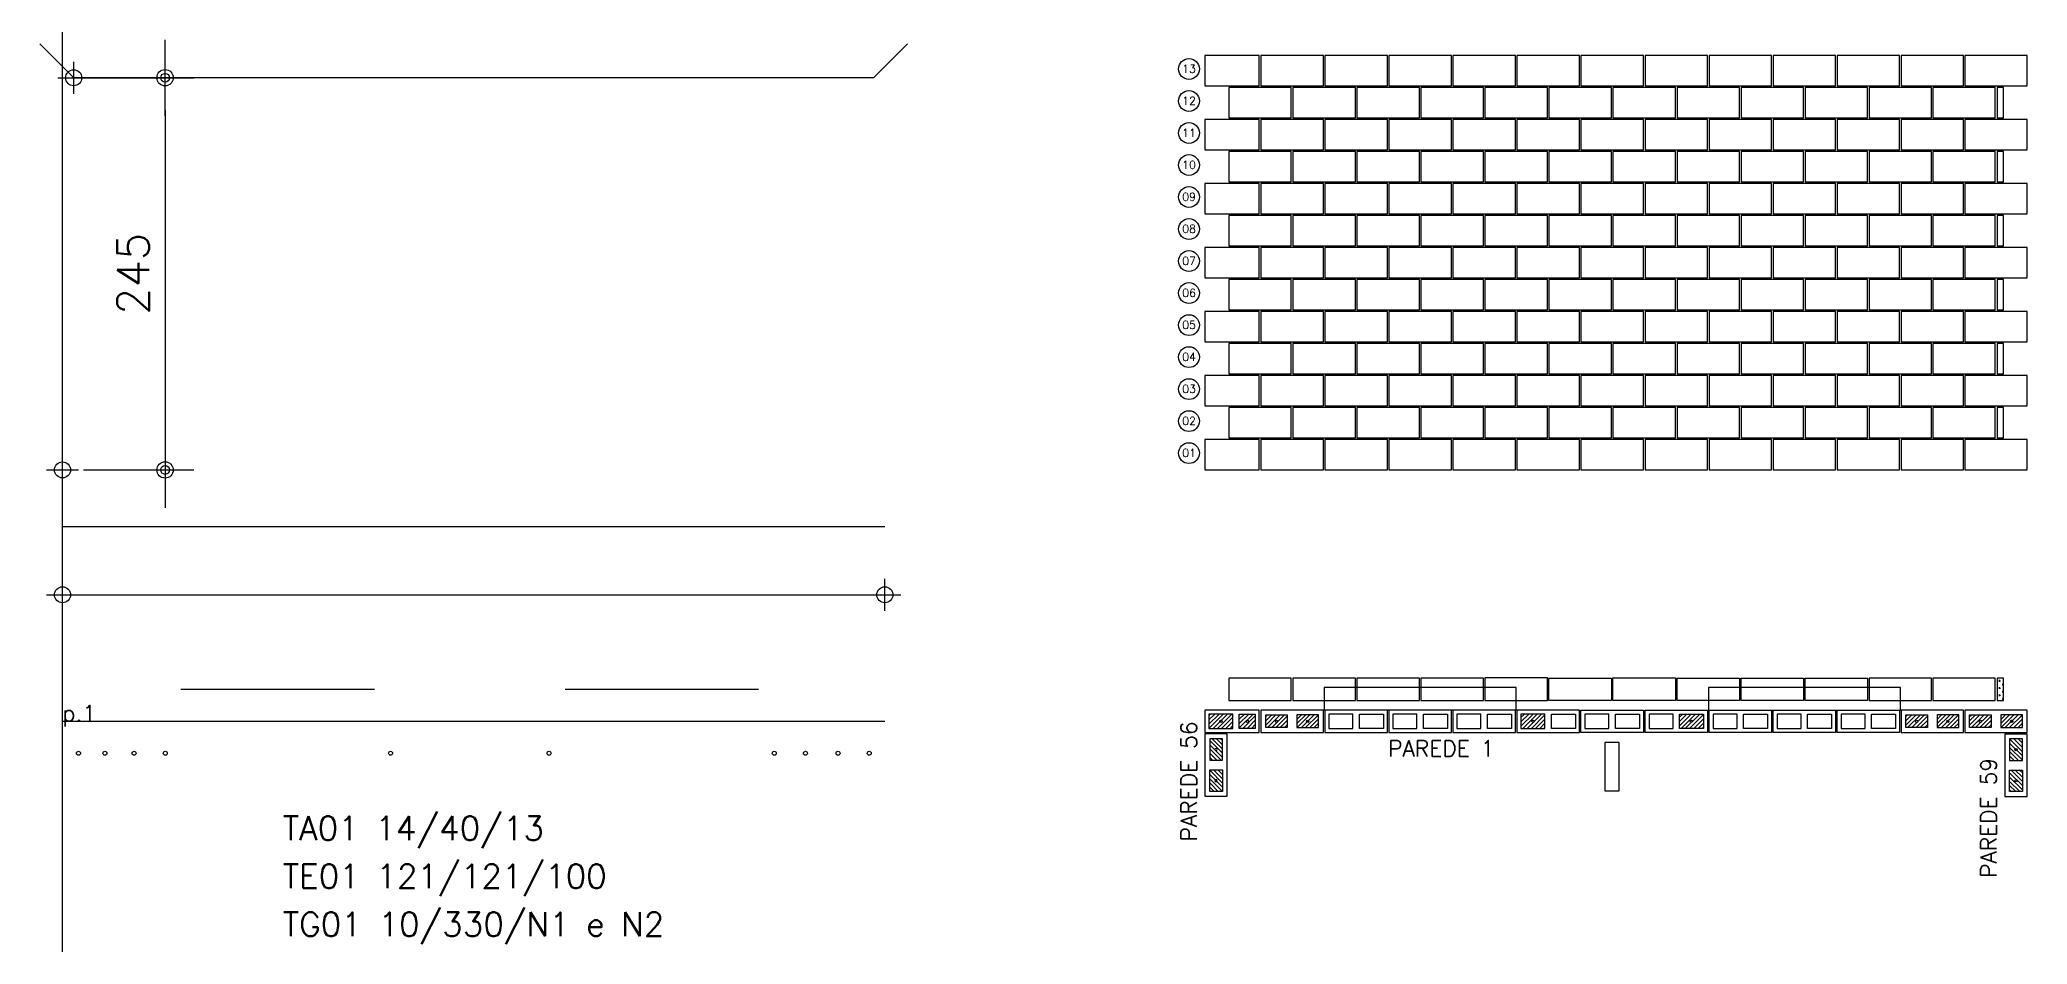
# Model space of a CAD drawing. Header units: metres. Extents: x -96 to 15, y -5 to 9.
# Drawn here: x -26.84 to -14.42, y -0.92 to 4.73 of the extents above; entities that cross this region are included whole.
import ezdxf

# ---------------------------------------------------------------- set-up
doc = ezdxf.new("R2010")
doc.units = ezdxf.units.M
doc.header["$LTSCALE"] = 0.5
doc.header["$MEASUREMENT"] = 0
doc.header["$PDMODE"] = 34
doc.header["$PDSIZE"] = 0.1
doc.layers.get('0').update_dxf_attribs({"linetype": 'CONTINUOUS'})
doc.layers.get('DEFPOINTS').update_dxf_attribs({"linetype": 'CONTINUOUS'})
for name, color, linetype in [('ALV01', 2, 'CONTINUOUS'), ('AUX00', 7, 'CONTINUOUS'), ('AUX01', 1, 'CONTINUOUS'), ('B04', 6, 'CONTINUOUS'), ('B34', 150, 'CONTINUOUS'), ('B34C', 160, 'CONTINUOUS'), ('B39', 2, 'CONTINUOUS'), ('B39C', 5, 'CONTINUOUS'), ('BLOCOS-E', 2, 'CONTINUOUS'), ('ESQ01', 5, 'CONTINUOUS'), ('FERRO', 4, 'CONTINUOUS'), ('FERRO_CANALETA', 4, 'CONTINUOUS'), ('GROUTE01', 6, 'CONTINUOUS'), ('H04', 9, 'CONTINUOUS'), ('HATCHBLOCO', 7, 'CONTINUOUS'), ('Janela', 23, 'CONTINUOUS'), ('PAR01', 3, 'CONTINUOUS'), ('TXPR02', 3, 'CONTINUOUS'), ('TXT02', 2, 'CONTINUOUS')]:
    doc.layers.add(name, color=color, linetype=linetype)
doc.styles.add('ROMANS', font='romans.shx')
doc.styles.add('SIMPLEX', font='SIMPLEX')
doc.dimstyles.get("Standard").update_dxf_attribs({"dimscale": 0, "dimtxt": 0.2, "dimasz": 0.2, "dimexe": 0.18, "dimexo": 0.0625, "dimgap": 0.1, "dimtad": 1, "dimdec": 1, "dimlfac": 100, "dimrnd": 0.5, "dimzin": 13, "dimdsep": 46, "dimtxsty": 'ROMANS', "dimblk1": 'DE2', "dimblk2": 'DE2', "dimsah": 1, "dimcen": 0.1, "dimclrt": 3, "dimadec": 0, "dimazin": 0, "dimtfac": 1, "dimtix": 1, "dimtofl": 0, "dimtmove": 0, "dimatfit": 3, "dimldrblk": 'DE2', "dimfxl": 0, "dimtolj": 1, "dimtzin": 13, "dimarcsym": 0})
pattern_1 = [(45, (-8.032343, -23.31658), (-0.013258252, 0.013258252), [])]
pattern_2 = [(45, (-27.244046, -22.91663), (-0.013258252, 0.013258252), [])]
pattern_3 = [(45, (-23.244024, -22.91663), (-0.013258252, 0.013258252), [])]
pattern_4 = [(45, (-22.845518, -22.91663), (-0.013258252, 0.013258252), [])]
pattern_5 = [(135, (8.893408, -8.032343), (-0.013258252, -0.013258252), [])]

# ---------------------------------------------------------------- blocks, each defined once
blk = doc.blocks.new('DE2')
blk.add_line((-1.188, 0), (1.188, 0))
at = {"color": 2}
for radius in [0.256, 0.138]:
    blk.add_circle((0, 0), radius, dxfattribs=at)
blk = doc.blocks.new('*D39')
at = {"layer": 'DEFPOINTS', "color": 0}
for p in [(-26.63, 4.49), (-26.63, 2.04), (-26.059, 2.04)]:
    blk.add_point(p, dxfattribs=at)
at = {"layer": 'ESQ01', "color": 0, "lineweight": -2}
for p, q in [((-26.568, 4.49), (-25.879, 4.49)), ((-26.059, 4.29), (-26.059, 2.24)), ((-26.568, 2.04), (-25.879, 2.04))]:
    blk.add_line(p, q, dxfattribs=at)
at = {"layer": 'ESQ01', "color": 0, "lineweight": -2, "xscale": 0.2, "yscale": 0.2, "zscale": 0.2}
for p, rotation in [((-26.059, 4.49), 90), ((-26.059, 2.04), 270)]:
    blk.add_blockref('DE2', p, dxfattribs=dict(at, rotation=rotation))
at = {"layer": 'ESQ01', "color": 3, "insert": (-26.259, 3.265), "char_height": 0.2, "attachment_point": 5, "rotation": 90, "style": 'ROMANS'}
blk.add_mtext('\\A1;245', dxfattribs=at)

msp = doc.modelspace()

# ---------------------------------------------------------------- hatches: boundary and pattern name
at = {"layer": 'H04'}
h = msp.add_hatch(dxfattribs=at)
h.set_pattern_fill('CROSS', color=256, scale=0.090009, style=0)
h.set_pattern_definition([(360, (-12.778938, 14.020944), (0.02250224, 0.02250224), [0.01125112, -0.03375336]), (90, (-12.773312, 14.015318), (-0.02250224, 0.02250224), [0.01125112, -0.03375336])])
h.paths.add_polyline_path([(-14.5707, 0.5999), (-14.6107, 0.5999), (-14.6107, 0.7399), (-14.5707, 0.7399)])
at = {"layer": 'HATCHBLOCO'}
h = msp.add_hatch(dxfattribs=at)
h.set_pattern_fill('ANSI31', color=3, scale=0.15)
h.set_pattern_definition([(45, (-19.561677, 0.399934), (-0.0132583, 0.0132583), [])])
h.paths.add_polyline_path([(-19.5367, 0.4249), (-19.5367, 0.5149), (-19.3867, 0.5149), (-19.3867, 0.4249)])
h.paths.add_polyline_path([(-19.2467, 0.4249), (-19.3467, 0.4249), (-19.3467, 0.5149), (-19.2467, 0.5149)])
h = msp.add_hatch(dxfattribs=at)
h.set_pattern_fill('ANSI31', color=3, scale=0.15)
h.set_pattern_definition(pattern_2)
h.paths.add_polyline_path([(-19.1817, 0.4299), (-19.0467, 0.4299), (-19.0467, 0.5099), (-19.1817, 0.5099)])
h = msp.add_hatch(dxfattribs=at)
h.set_pattern_fill('ANSI31', color=3, scale=0.15)
h.set_pattern_definition(pattern_2)
h.paths.add_polyline_path([(-18.9867, 0.4299), (-18.8517, 0.4299), (-18.8517, 0.5099), (-18.9867, 0.5099)])
h = msp.add_hatch(dxfattribs=at)
h.set_pattern_fill('ANSI31', color=3, scale=0.15)
h.set_pattern_definition([(45, (-25.717725, -23.097757), (-0.013258252, 0.013258252), [])])
h.paths.add_polyline_path([(-17.5867, 0.425), (-17.5867, 0.515), (-17.4367, 0.515), (-17.4367, 0.425)])
h = msp.add_hatch(dxfattribs=at)
h.set_pattern_fill('ANSI31', color=3, scale=0.15)
h.set_pattern_definition([(45, (-8.1061, -23.4977), (-0.013258252, 0.013258252), [])])
h.paths.add_polyline_path([(-16.4467, 0.425), (-16.4467, 0.515), (-16.5967, 0.515), (-16.5967, 0.425)])
h = msp.add_hatch(dxfattribs=at)
h.set_pattern_fill('ANSI31', color=3, scale=0.15)
h.set_pattern_definition(pattern_3)
h.paths.add_polyline_path([(-15.1817, 0.4299), (-15.0467, 0.4299), (-15.0467, 0.5099), (-15.1817, 0.5099)])
h = msp.add_hatch(dxfattribs=at)
h.set_pattern_fill('ANSI31', color=3, scale=0.15)
h.set_pattern_definition(pattern_3)
h.paths.add_polyline_path([(-14.9867, 0.4299), (-14.8517, 0.4299), (-14.8517, 0.5099), (-14.9867, 0.5099)])
h = msp.add_hatch(dxfattribs=at)
h.set_pattern_fill('ANSI31', color=3, scale=0.15)
h.set_pattern_definition(pattern_4)
h.paths.add_polyline_path([(-14.7832, 0.4299), (-14.6482, 0.4299), (-14.6482, 0.5099), (-14.7832, 0.5099)])
h = msp.add_hatch(dxfattribs=at)
h.set_pattern_fill('ANSI31', color=3, scale=0.15)
h.set_pattern_definition(pattern_4)
h.paths.add_polyline_path([(-14.5882, 0.4299), (-14.4532, 0.4299), (-14.4532, 0.5099), (-14.5882, 0.5099)])
at = {"layer": 'HATCHBLOCO', "extrusion": (0, 0, -1)}
h = msp.add_hatch(dxfattribs=at)
h.set_pattern_fill('ANSI31', color=3, scale=0.15)
h.set_pattern_definition(pattern_1)
h.paths.add_polyline_path([(19.4517, 0.2259), (19.4517, 0.3609), (19.5317, 0.3609), (19.5317, 0.2259)])
at = {"layer": 'HATCHBLOCO'}
h = msp.add_hatch(dxfattribs=at)
h.set_pattern_fill('ANSI31', color=3, scale=0.15, angle=90)
h.set_pattern_definition(pattern_5)
h.paths.add_polyline_path([(-14.4532, 0.225), (-14.4532, 0.36), (-14.5332, 0.36), (-14.5332, 0.225)])
at = {"layer": 'HATCHBLOCO', "extrusion": (0, 0, -1)}
h = msp.add_hatch(dxfattribs=at)
h.set_pattern_fill('ANSI31', color=3, scale=0.15)
h.set_pattern_definition(pattern_1)
h.paths.add_polyline_path([(19.4517, 0.0309), (19.4517, 0.1659), (19.5317, 0.1659), (19.5317, 0.0309)])
at = {"layer": 'HATCHBLOCO'}
h = msp.add_hatch(dxfattribs=at)
h.set_pattern_fill('ANSI31', color=3, scale=0.15, angle=90)
h.set_pattern_definition(pattern_5)
h.paths.add_polyline_path([(-14.4532, 0.03), (-14.4532, 0.165), (-14.5332, 0.165), (-14.5332, 0.03)])

# ---------------------------------------------------------------- linework, layer by layer
at = {"layer": 'ALV01'}
msp.add_line((-26.7002, 0.4699), (-21.5617, 0.4699), dxfattribs=at)
msp.add_lwpolyline([(-26.7002, 1.2598), (-21.5617, 1.2598)], dxfattribs=at)
at = {"layer": 'AUX00'}
for centre in [(-19.6613, 4.5449), (-19.6613, 4.3449), (-19.6613, 4.1449), (-19.6613, 3.9449), (-19.6613, 3.7449), (-19.6613, 3.5449), (-19.6613, 3.3449), (-19.6613, 3.1449), (-19.6613, 2.9449), (-19.6613, 2.7449), (-19.6613, 2.5449), (-19.6613, 2.3449), (-19.6613, 2.1449)]:
    msp.add_circle(centre, 0.065, dxfattribs=at)
at = {"layer": 'AUX01'}
msp.add_xline((-26.7002, 0.4699), (0, 1), dxfattribs=at)
msp.add_point((-26.7002, 2.0399), dxfattribs=at)
at = {"layer": 'B04'}
for points in [[(-14.6107, 4.2399), (-14.5707, 4.2399), (-14.5707, 4.4299), (-14.6107, 4.4299)], [(-14.6107, 3.8399), (-14.5707, 3.8399), (-14.5707, 4.0299), (-14.6107, 4.0299)], [(-14.6107, 3.4399), (-14.5707, 3.4399), (-14.5707, 3.6299), (-14.6107, 3.6299)], [(-14.6107, 3.0399), (-14.5707, 3.0399), (-14.5707, 3.2299), (-14.6107, 3.2299)], [(-14.6107, 2.6399), (-14.5707, 2.6399), (-14.5707, 2.8299), (-14.6107, 2.8299)], [(-14.6107, 2.2399), (-14.5707, 2.2399), (-14.5707, 2.4299), (-14.6107, 2.4299)], [(-14.6107, 0.5999), (-14.5707, 0.5999), (-14.5707, 0.7399), (-14.6107, 0.7399)]]:
    msp.add_lwpolyline(points, close=True, dxfattribs=at)
at = {"layer": 'B34'}
for points in [[(-19.5617, 4.0399), (-19.2217, 4.0399), (-19.2217, 4.2299), (-19.5617, 4.2299)], [(-19.5617, 3.6399), (-19.2217, 3.6399), (-19.2217, 3.8299), (-19.5617, 3.8299)], [(-19.5617, 3.2399), (-19.2217, 3.2399), (-19.2217, 3.4299), (-19.5617, 3.4299)], [(-19.5617, 2.8399), (-19.2217, 2.8399), (-19.2217, 3.0299), (-19.5617, 3.0299)], [(-19.5617, 2.4399), (-19.2217, 2.4399), (-19.2217, 2.6299), (-19.5617, 2.6299)], [(-19.5617, 2.0399), (-19.2217, 2.0399), (-19.2217, 2.2299), (-19.5617, 2.2299)]]:
    msp.add_lwpolyline(points, close=True, dxfattribs=at)
at = {"layer": 'B34C'}
msp.add_lwpolyline([(-19.5617, 4.4399), (-19.2217, 4.4399), (-19.2217, 4.6299), (-19.5617, 4.6299)], close=True, dxfattribs=at)
at = {"layer": 'B39'}
for points in [[(-19.4117, 4.2399), (-19.0217, 4.2399), (-19.0217, 4.4299), (-19.4117, 4.4299)], [(-19.0117, 4.2399), (-18.6217, 4.2399), (-18.6217, 4.4299), (-19.0117, 4.4299)], [(-18.6117, 4.2399), (-18.2217, 4.2399), (-18.2217, 4.4299), (-18.6117, 4.4299)], [(-18.2116, 4.2399), (-17.8216, 4.2399), (-17.8216, 4.4299), (-18.2116, 4.4299)], [(-17.8117, 4.24), (-17.4217, 4.24), (-17.4217, 4.43), (-17.8117, 4.43)], [(-17.4117, 4.2399), (-17.0217, 4.2399), (-17.0217, 4.4299), (-17.4117, 4.4299)], [(-17.0117, 4.24), (-16.6217, 4.24), (-16.6217, 4.43), (-17.0117, 4.43)], [(-16.6117, 4.2399), (-16.2217, 4.2399), (-16.2217, 4.4299), (-16.6117, 4.4299)], [(-16.2117, 4.2399), (-15.8217, 4.2399), (-15.8217, 4.4299), (-16.2117, 4.4299)], [(-15.8117, 4.2399), (-15.4217, 4.2399), (-15.4217, 4.4299), (-15.8117, 4.4299)], [(-15.4117, 4.2399), (-15.0217, 4.2399), (-15.0217, 4.4299), (-15.4117, 4.4299)], [(-15.0132, 4.2399), (-14.6232, 4.2399), (-14.6232, 4.4299), (-15.0132, 4.4299)], [(-19.2117, 4.0399), (-18.8217, 4.0399), (-18.8217, 4.2299), (-19.2117, 4.2299)], [(-18.8117, 4.0399), (-18.4217, 4.0399), (-18.4217, 4.2299), (-18.8117, 4.2299)], [(-18.4117, 4.0399), (-18.0217, 4.0399), (-18.0217, 4.2299), (-18.4117, 4.2299)], [(-18.0116, 4.0399), (-17.6216, 4.0399), (-17.6216, 4.2299), (-18.0116, 4.2299)], [(-17.6117, 4.04), (-17.2217, 4.04), (-17.2217, 4.23), (-17.6117, 4.23)], [(-17.2117, 4.0399), (-16.8217, 4.0399), (-16.8217, 4.2299), (-17.2117, 4.2299)], [(-16.8117, 4.04), (-16.4217, 4.04), (-16.4217, 4.23), (-16.8117, 4.23)], [(-16.4117, 4.0399), (-16.0217, 4.0399), (-16.0217, 4.2299), (-16.4117, 4.2299)], [(-16.0117, 4.0399), (-15.6217, 4.0399), (-15.6217, 4.2299), (-16.0117, 4.2299)], [(-15.6117, 4.0399), (-15.2217, 4.0399), (-15.2217, 4.2299), (-15.6117, 4.2299)], [(-15.2117, 4.0399), (-14.8217, 4.0399), (-14.8217, 4.2299), (-15.2117, 4.2299)], [(-14.8132, 4.0399), (-14.4232, 4.0399), (-14.4232, 4.2299), (-14.8132, 4.2299)], [(-19.4117, 3.8399), (-19.0217, 3.8399), (-19.0217, 4.0299), (-19.4117, 4.0299)], [(-19.0117, 3.8399), (-18.6217, 3.8399), (-18.6217, 4.0299), (-19.0117, 4.0299)], [(-18.6117, 3.8399), (-18.2217, 3.8399), (-18.2217, 4.0299), (-18.6117, 4.0299)], [(-18.2116, 3.8399), (-17.8216, 3.8399), (-17.8216, 4.0299), (-18.2116, 4.0299)], [(-17.8117, 3.84), (-17.4217, 3.84), (-17.4217, 4.03), (-17.8117, 4.03)], [(-17.4117, 3.8399), (-17.0217, 3.8399), (-17.0217, 4.0299), (-17.4117, 4.0299)], [(-17.0117, 3.84), (-16.6217, 3.84), (-16.6217, 4.03), (-17.0117, 4.03)], [(-16.6117, 3.8399), (-16.2217, 3.8399), (-16.2217, 4.0299), (-16.6117, 4.0299)], [(-16.2117, 3.8399), (-15.8217, 3.8399), (-15.8217, 4.0299), (-16.2117, 4.0299)], [(-15.8117, 3.8399), (-15.4217, 3.8399), (-15.4217, 4.0299), (-15.8117, 4.0299)], [(-15.4117, 3.8399), (-15.0217, 3.8399), (-15.0217, 4.0299), (-15.4117, 4.0299)], [(-15.0132, 3.8399), (-14.6232, 3.8399), (-14.6232, 4.0299), (-15.0132, 4.0299)], [(-19.2117, 3.6399), (-18.8217, 3.6399), (-18.8217, 3.8299), (-19.2117, 3.8299)], [(-18.8117, 3.6399), (-18.4217, 3.6399), (-18.4217, 3.8299), (-18.8117, 3.8299)], [(-18.4117, 3.6399), (-18.0217, 3.6399), (-18.0217, 3.8299), (-18.4117, 3.8299)], [(-18.0116, 3.6399), (-17.6216, 3.6399), (-17.6216, 3.8299), (-18.0116, 3.8299)], [(-17.6117, 3.64), (-17.2217, 3.64), (-17.2217, 3.83), (-17.6117, 3.83)], [(-17.2117, 3.6399), (-16.8217, 3.6399), (-16.8217, 3.8299), (-17.2117, 3.8299)], [(-16.8117, 3.64), (-16.4217, 3.64), (-16.4217, 3.83), (-16.8117, 3.83)], [(-16.4117, 3.6399), (-16.0217, 3.6399), (-16.0217, 3.8299), (-16.4117, 3.8299)], [(-16.0117, 3.6399), (-15.6217, 3.6399), (-15.6217, 3.8299), (-16.0117, 3.8299)], [(-15.6117, 3.6399), (-15.2217, 3.6399), (-15.2217, 3.8299), (-15.6117, 3.8299)], [(-15.2117, 3.6399), (-14.8217, 3.6399), (-14.8217, 3.8299), (-15.2117, 3.8299)], [(-14.8132, 3.6399), (-14.4232, 3.6399), (-14.4232, 3.8299), (-14.8132, 3.8299)], [(-19.4117, 3.4399), (-19.0217, 3.4399), (-19.0217, 3.6299), (-19.4117, 3.6299)], [(-19.0117, 3.4399), (-18.6217, 3.4399), (-18.6217, 3.6299), (-19.0117, 3.6299)], [(-18.6117, 3.4399), (-18.2217, 3.4399), (-18.2217, 3.6299), (-18.6117, 3.6299)], [(-18.2116, 3.4399), (-17.8216, 3.4399), (-17.8216, 3.6299), (-18.2116, 3.6299)], [(-17.8117, 3.44), (-17.4217, 3.44), (-17.4217, 3.63), (-17.8117, 3.63)], [(-17.4117, 3.4399), (-17.0217, 3.4399), (-17.0217, 3.6299), (-17.4117, 3.6299)], [(-17.0117, 3.44), (-16.6217, 3.44), (-16.6217, 3.63), (-17.0117, 3.63)], [(-16.6117, 3.4399), (-16.2217, 3.4399), (-16.2217, 3.6299), (-16.6117, 3.6299)], [(-16.2117, 3.4399), (-15.8217, 3.4399), (-15.8217, 3.6299), (-16.2117, 3.6299)], [(-15.8117, 3.4399), (-15.4217, 3.4399), (-15.4217, 3.6299), (-15.8117, 3.6299)], [(-15.4117, 3.4399), (-15.0217, 3.4399), (-15.0217, 3.6299), (-15.4117, 3.6299)], [(-15.0132, 3.4399), (-14.6232, 3.4399), (-14.6232, 3.6299), (-15.0132, 3.6299)], [(-19.2117, 3.2399), (-18.8217, 3.2399), (-18.8217, 3.4299), (-19.2117, 3.4299)], [(-18.8117, 3.2399), (-18.4217, 3.2399), (-18.4217, 3.4299), (-18.8117, 3.4299)], [(-18.4117, 3.2399), (-18.0217, 3.2399), (-18.0217, 3.4299), (-18.4117, 3.4299)], [(-18.0116, 3.2399), (-17.6216, 3.2399), (-17.6216, 3.4299), (-18.0116, 3.4299)], [(-17.6117, 3.24), (-17.2217, 3.24), (-17.2217, 3.43), (-17.6117, 3.43)], [(-17.2117, 3.2399), (-16.8217, 3.2399), (-16.8217, 3.4299), (-17.2117, 3.4299)], [(-16.8117, 3.24), (-16.4217, 3.24), (-16.4217, 3.43), (-16.8117, 3.43)], [(-16.4117, 3.2399), (-16.0217, 3.2399), (-16.0217, 3.4299), (-16.4117, 3.4299)], [(-16.0117, 3.2399), (-15.6217, 3.2399), (-15.6217, 3.4299), (-16.0117, 3.4299)], [(-15.6117, 3.2399), (-15.2217, 3.2399), (-15.2217, 3.4299), (-15.6117, 3.4299)], [(-15.2117, 3.2399), (-14.8217, 3.2399), (-14.8217, 3.4299), (-15.2117, 3.4299)], [(-14.8132, 3.2399), (-14.4232, 3.2399), (-14.4232, 3.4299), (-14.8132, 3.4299)], [(-19.4117, 3.0399), (-19.0217, 3.0399), (-19.0217, 3.2299), (-19.4117, 3.2299)], [(-19.0117, 3.0399), (-18.6217, 3.0399), (-18.6217, 3.2299), (-19.0117, 3.2299)], [(-18.6117, 3.0399), (-18.2217, 3.0399), (-18.2217, 3.2299), (-18.6117, 3.2299)], [(-18.2116, 3.0399), (-17.8216, 3.0399), (-17.8216, 3.2299), (-18.2116, 3.2299)], [(-17.8117, 3.04), (-17.4217, 3.04), (-17.4217, 3.23), (-17.8117, 3.23)], [(-17.4117, 3.0399), (-17.0217, 3.0399), (-17.0217, 3.2299), (-17.4117, 3.2299)], [(-17.0117, 3.04), (-16.6217, 3.04), (-16.6217, 3.23), (-17.0117, 3.23)], [(-16.6117, 3.0399), (-16.2217, 3.0399), (-16.2217, 3.2299), (-16.6117, 3.2299)], [(-16.2117, 3.0399), (-15.8217, 3.0399), (-15.8217, 3.2299), (-16.2117, 3.2299)], [(-15.8117, 3.0399), (-15.4217, 3.0399), (-15.4217, 3.2299), (-15.8117, 3.2299)], [(-15.4117, 3.0399), (-15.0217, 3.0399), (-15.0217, 3.2299), (-15.4117, 3.2299)], [(-15.0132, 3.0399), (-14.6232, 3.0399), (-14.6232, 3.2299), (-15.0132, 3.2299)], [(-19.2117, 2.8399), (-18.8217, 2.8399), (-18.8217, 3.0299), (-19.2117, 3.0299)], [(-18.8117, 2.8399), (-18.4217, 2.8399), (-18.4217, 3.0299), (-18.8117, 3.0299)], [(-18.4117, 2.8399), (-18.0217, 2.8399), (-18.0217, 3.0299), (-18.4117, 3.0299)], [(-18.0116, 2.8399), (-17.6216, 2.8399), (-17.6216, 3.0299), (-18.0116, 3.0299)], [(-17.6117, 2.84), (-17.2217, 2.84), (-17.2217, 3.03), (-17.6117, 3.03)], [(-17.2117, 2.8399), (-16.8217, 2.8399), (-16.8217, 3.0299), (-17.2117, 3.0299)], [(-16.8117, 2.84), (-16.4217, 2.84), (-16.4217, 3.03), (-16.8117, 3.03)], [(-16.4117, 2.8399), (-16.0217, 2.8399), (-16.0217, 3.0299), (-16.4117, 3.0299)], [(-16.0117, 2.8399), (-15.6217, 2.8399), (-15.6217, 3.0299), (-16.0117, 3.0299)], [(-15.6117, 2.8399), (-15.2217, 2.8399), (-15.2217, 3.0299), (-15.6117, 3.0299)], [(-15.2117, 2.8399), (-14.8217, 2.8399), (-14.8217, 3.0299), (-15.2117, 3.0299)], [(-14.8132, 2.8399), (-14.4232, 2.8399), (-14.4232, 3.0299), (-14.8132, 3.0299)], [(-19.4117, 2.6399), (-19.0217, 2.6399), (-19.0217, 2.8299), (-19.4117, 2.8299)], [(-19.0117, 2.6399), (-18.6217, 2.6399), (-18.6217, 2.8299), (-19.0117, 2.8299)], [(-18.6117, 2.6399), (-18.2217, 2.6399), (-18.2217, 2.8299), (-18.6117, 2.8299)], [(-18.2116, 2.6399), (-17.8216, 2.6399), (-17.8216, 2.8299), (-18.2116, 2.8299)], [(-17.8117, 2.64), (-17.4217, 2.64), (-17.4217, 2.83), (-17.8117, 2.83)], [(-17.4117, 2.6399), (-17.0217, 2.6399), (-17.0217, 2.8299), (-17.4117, 2.8299)], [(-17.0117, 2.64), (-16.6217, 2.64), (-16.6217, 2.83), (-17.0117, 2.83)], [(-16.6117, 2.6399), (-16.2217, 2.6399), (-16.2217, 2.8299), (-16.6117, 2.8299)], [(-16.2117, 2.6399), (-15.8217, 2.6399), (-15.8217, 2.8299), (-16.2117, 2.8299)], [(-15.8117, 2.6399), (-15.4217, 2.6399), (-15.4217, 2.8299), (-15.8117, 2.8299)], [(-15.4117, 2.6399), (-15.0217, 2.6399), (-15.0217, 2.8299), (-15.4117, 2.8299)], [(-15.0132, 2.6399), (-14.6232, 2.6399), (-14.6232, 2.8299), (-15.0132, 2.8299)], [(-19.2117, 2.4399), (-18.8217, 2.4399), (-18.8217, 2.6299), (-19.2117, 2.6299)], [(-18.8117, 2.4399), (-18.4217, 2.4399), (-18.4217, 2.6299), (-18.8117, 2.6299)], [(-18.4117, 2.4399), (-18.0217, 2.4399), (-18.0217, 2.6299), (-18.4117, 2.6299)], [(-18.0116, 2.4399), (-17.6216, 2.4399), (-17.6216, 2.6299), (-18.0116, 2.6299)], [(-17.6117, 2.44), (-17.2217, 2.44), (-17.2217, 2.63), (-17.6117, 2.63)], [(-17.2117, 2.4399), (-16.8217, 2.4399), (-16.8217, 2.6299), (-17.2117, 2.6299)], [(-16.8117, 2.44), (-16.4217, 2.44), (-16.4217, 2.63), (-16.8117, 2.63)], [(-16.4117, 2.4399), (-16.0217, 2.4399), (-16.0217, 2.6299), (-16.4117, 2.6299)], [(-16.0117, 2.4399), (-15.6217, 2.4399), (-15.6217, 2.6299), (-16.0117, 2.6299)], [(-15.6117, 2.4399), (-15.2217, 2.4399), (-15.2217, 2.6299), (-15.6117, 2.6299)], [(-15.2117, 2.4399), (-14.8217, 2.4399), (-14.8217, 2.6299), (-15.2117, 2.6299)], [(-14.8132, 2.4399), (-14.4232, 2.4399), (-14.4232, 2.6299), (-14.8132, 2.6299)], [(-19.4117, 2.2399), (-19.0217, 2.2399), (-19.0217, 2.4299), (-19.4117, 2.4299)], [(-19.0117, 2.2399), (-18.6217, 2.2399), (-18.6217, 2.4299), (-19.0117, 2.4299)], [(-18.6117, 2.2399), (-18.2217, 2.2399), (-18.2217, 2.4299), (-18.6117, 2.4299)], [(-18.2116, 2.2399), (-17.8216, 2.2399), (-17.8216, 2.4299), (-18.2116, 2.4299)], [(-17.8117, 2.24), (-17.4217, 2.24), (-17.4217, 2.43), (-17.8117, 2.43)], [(-17.4117, 2.2399), (-17.0217, 2.2399), (-17.0217, 2.4299), (-17.4117, 2.4299)], [(-17.0117, 2.24), (-16.6217, 2.24), (-16.6217, 2.43), (-17.0117, 2.43)], [(-16.6117, 2.2399), (-16.2217, 2.2399), (-16.2217, 2.4299), (-16.6117, 2.4299)], [(-16.2117, 2.2399), (-15.8217, 2.2399), (-15.8217, 2.4299), (-16.2117, 2.4299)], [(-15.8117, 2.2399), (-15.4217, 2.2399), (-15.4217, 2.4299), (-15.8117, 2.4299)], [(-15.4117, 2.2399), (-15.0217, 2.2399), (-15.0217, 2.4299), (-15.4117, 2.4299)], [(-15.0132, 2.2399), (-14.6232, 2.2399), (-14.6232, 2.4299), (-15.0132, 2.4299)], [(-19.2117, 2.0399), (-18.8217, 2.0399), (-18.8217, 2.2299), (-19.2117, 2.2299)], [(-18.8117, 2.0399), (-18.4217, 2.0399), (-18.4217, 2.2299), (-18.8117, 2.2299)], [(-18.4117, 2.0399), (-18.0217, 2.0399), (-18.0217, 2.2299), (-18.4117, 2.2299)], [(-18.0116, 2.0399), (-17.6216, 2.0399), (-17.6216, 2.2299), (-18.0116, 2.2299)], [(-17.6117, 2.04), (-17.2217, 2.04), (-17.2217, 2.23), (-17.6117, 2.23)], [(-17.2117, 2.0399), (-16.8217, 2.0399), (-16.8217, 2.2299), (-17.2117, 2.2299)], [(-16.8117, 2.04), (-16.4217, 2.04), (-16.4217, 2.23), (-16.8117, 2.23)], [(-16.4117, 2.0399), (-16.0217, 2.0399), (-16.0217, 2.2299), (-16.4117, 2.2299)], [(-16.0117, 2.0399), (-15.6217, 2.0399), (-15.6217, 2.2299), (-16.0117, 2.2299)], [(-15.6117, 2.0399), (-15.2217, 2.0399), (-15.2217, 2.2299), (-15.6117, 2.2299)], [(-15.2117, 2.0399), (-14.8217, 2.0399), (-14.8217, 2.2299), (-15.2117, 2.2299)], [(-14.8132, 2.0399), (-14.4232, 2.0399), (-14.4232, 2.2299), (-14.8132, 2.2299)], [(-19.0117, 0.5999), (-18.6217, 0.5999), (-18.6217, 0.7399), (-19.0117, 0.7399)], [(-18.6117, 0.5999), (-18.2217, 0.5999), (-18.2217, 0.7399), (-18.6117, 0.7399)], [(-18.2116, 0.5999), (-17.8216, 0.5999), (-17.8216, 0.7399), (-18.2116, 0.7399)], [(-17.8117, 0.6), (-17.4217, 0.6), (-17.4217, 0.74), (-17.8117, 0.74)], [(-17.0217, 0.5999), (-17.4117, 0.5999), (-17.4117, 0.7399), (-17.0217, 0.7399)], [(-16.6217, 0.6), (-17.0117, 0.6), (-17.0117, 0.74), (-16.6217, 0.74)], [(-16.2217, 0.5999), (-16.6117, 0.5999), (-16.6117, 0.7399), (-16.2217, 0.7399)], [(-15.8217, 0.5999), (-16.2117, 0.5999), (-16.2117, 0.7399), (-15.8217, 0.7399)], [(-15.4217, 0.5999), (-15.8117, 0.5999), (-15.8117, 0.7399), (-15.4217, 0.7399)], [(-19.5617, 0.3999), (-19.2217, 0.3999), (-19.2217, 0.5399), (-19.5617, 0.5399)], [(-18.8117, 0.3999), (-18.4217, 0.3999), (-18.4217, 0.5399), (-18.8117, 0.5399)], [(-18.7867, 0.4249), (-18.6367, 0.4249), (-18.6367, 0.5149), (-18.7867, 0.5149)], [(-18.4467, 0.4249), (-18.5967, 0.4249), (-18.5967, 0.5149), (-18.4467, 0.5149)], [(-18.4117, 0.3999), (-18.0217, 0.3999), (-18.0217, 0.5399), (-18.4117, 0.5399)], [(-18.3867, 0.4249), (-18.2367, 0.4249), (-18.2367, 0.5149), (-18.3867, 0.5149)], [(-18.0467, 0.4249), (-18.1967, 0.4249), (-18.1967, 0.5149), (-18.0467, 0.5149)], [(-18.0116, 0.3999), (-17.6216, 0.3999), (-17.6216, 0.5399), (-18.0116, 0.5399)], [(-17.9866, 0.4249), (-17.8366, 0.4249), (-17.8366, 0.5149), (-17.9866, 0.5149)], [(-17.6466, 0.4249), (-17.7966, 0.4249), (-17.7966, 0.5149), (-17.6466, 0.5149)], [(-17.6117, 0.4), (-17.2217, 0.4), (-17.2217, 0.54), (-17.6117, 0.54)], [(-17.5867, 0.425), (-17.4367, 0.425), (-17.4367, 0.515), (-17.5867, 0.515)], [(-17.2467, 0.425), (-17.3967, 0.425), (-17.3967, 0.515), (-17.2467, 0.515)], [(-16.8217, 0.3999), (-17.2117, 0.3999), (-17.2117, 0.5399), (-16.8217, 0.5399)], [(-17.1867, 0.4249), (-17.0367, 0.4249), (-17.0367, 0.5149), (-17.1867, 0.5149)], [(-16.8467, 0.4249), (-16.9967, 0.4249), (-16.9967, 0.5149), (-16.8467, 0.5149)], [(-16.4217, 0.4), (-16.8117, 0.4), (-16.8117, 0.54), (-16.4217, 0.54)], [(-16.7867, 0.425), (-16.6367, 0.425), (-16.6367, 0.515), (-16.7867, 0.515)], [(-16.4467, 0.425), (-16.5967, 0.425), (-16.5967, 0.515), (-16.4467, 0.515)], [(-16.0217, 0.3999), (-16.4117, 0.3999), (-16.4117, 0.5399), (-16.0217, 0.5399)], [(-16.3867, 0.4249), (-16.2367, 0.4249), (-16.2367, 0.5149), (-16.3867, 0.5149)], [(-16.0467, 0.4249), (-16.1967, 0.4249), (-16.1967, 0.5149), (-16.0467, 0.5149)], [(-15.6217, 0.3999), (-16.0117, 0.3999), (-16.0117, 0.5399), (-15.6217, 0.5399)], [(-15.9867, 0.4249), (-15.8367, 0.4249), (-15.8367, 0.5149), (-15.9867, 0.5149)], [(-15.6467, 0.4249), (-15.7967, 0.4249), (-15.7967, 0.5149), (-15.6467, 0.5149)], [(-15.2217, 0.3999), (-15.6117, 0.3999), (-15.6117, 0.5399), (-15.2217, 0.5399)], [(-15.5867, 0.4249), (-15.4367, 0.4249), (-15.4367, 0.5149), (-15.5867, 0.5149)], [(-15.2467, 0.4249), (-15.3967, 0.4249), (-15.3967, 0.5149), (-15.2467, 0.5149)]]:
    msp.add_lwpolyline(points, close=True, dxfattribs=at)
at = {"layer": 'B39', "color": 30}
for points in [[(-19.5367, 0.4249), (-19.3867, 0.4249), (-19.3867, 0.5149), (-19.5367, 0.5149)], [(-19.2467, 0.4249), (-19.3467, 0.4249), (-19.3467, 0.5149), (-19.2467, 0.5149)]]:
    msp.add_lwpolyline(points, close=True, dxfattribs=at)
at = {"layer": 'B39C'}
for points in [[(-19.2117, 4.4399), (-18.8217, 4.4399), (-18.8217, 4.6299), (-19.2117, 4.6299)], [(-18.8117, 4.4399), (-18.4217, 4.4399), (-18.4217, 4.6299), (-18.8117, 4.6299)], [(-18.4117, 4.4399), (-18.0217, 4.4399), (-18.0217, 4.6299), (-18.4117, 4.6299)], [(-18.0116, 4.4399), (-17.6216, 4.4399), (-17.6216, 4.6299), (-18.0116, 4.6299)], [(-17.6117, 4.44), (-17.2217, 4.44), (-17.2217, 4.63), (-17.6117, 4.63)], [(-17.2117, 4.4399), (-16.8217, 4.4399), (-16.8217, 4.6299), (-17.2117, 4.6299)], [(-16.8117, 4.44), (-16.4217, 4.44), (-16.4217, 4.63), (-16.8117, 4.63)], [(-16.4117, 4.4399), (-16.0217, 4.4399), (-16.0217, 4.6299), (-16.4117, 4.6299)], [(-16.0117, 4.4399), (-15.6217, 4.4399), (-15.6217, 4.6299), (-16.0117, 4.6299)], [(-15.6117, 4.4399), (-15.2217, 4.4399), (-15.2217, 4.6299), (-15.6117, 4.6299)], [(-15.2117, 4.4399), (-14.8217, 4.4399), (-14.8217, 4.6299), (-15.2117, 4.6299)], [(-14.8132, 4.4399), (-14.4232, 4.4399), (-14.4232, 4.6299), (-14.8132, 4.6299)]]:
    msp.add_lwpolyline(points, close=True, dxfattribs=at)
at = {"layer": 'BLOCOS-E'}
for points in [[(-19.4117, 0.5999), (-19.0217, 0.5999), (-19.0217, 0.7399), (-19.4117, 0.7399)], [(-15.4117, 0.5999), (-15.0217, 0.5999), (-15.0217, 0.7399), (-15.4117, 0.7399)], [(-15.0132, 0.5999), (-14.6232, 0.5999), (-14.6232, 0.7399), (-15.0132, 0.7399)], [(-19.2117, 0.3999), (-18.8217, 0.3999), (-18.8217, 0.5399), (-19.2117, 0.5399)], [(-19.0467, 0.5099), (-19.0467, 0.4299), (-19.1817, 0.4299), (-19.1817, 0.5099)], [(-18.9867, 0.4299), (-18.8517, 0.4299), (-18.8517, 0.5099), (-18.9867, 0.5099)], [(-15.2117, 0.3999), (-14.8217, 0.3999), (-14.8217, 0.5399), (-15.2117, 0.5399)], [(-15.0467, 0.5099), (-15.0467, 0.4299), (-15.1817, 0.4299), (-15.1817, 0.5099)], [(-14.9867, 0.4299), (-14.8517, 0.4299), (-14.8517, 0.5099), (-14.9867, 0.5099)], [(-14.8132, 0.3999), (-14.4232, 0.3999), (-14.4232, 0.5399), (-14.8132, 0.5399)], [(-14.6482, 0.5099), (-14.6482, 0.4299), (-14.7832, 0.4299), (-14.7832, 0.5099)], [(-14.5882, 0.4299), (-14.4532, 0.4299), (-14.4532, 0.5099), (-14.5882, 0.5099)], [(-14.4232, 0), (-14.4232, 0.39), (-14.5632, 0.39), (-14.5632, 0)], [(-14.4532, 0.225), (-14.4532, 0.36), (-14.5332, 0.36), (-14.5332, 0.225)], [(-14.5332, 0.165), (-14.4532, 0.165), (-14.4532, 0.03), (-14.5332, 0.03)]]:
    msp.add_lwpolyline(points, close=True, dxfattribs=at)
at = {"layer": 'BLOCOS-E', "extrusion": (0, 0, -1)}
for points in [[(19.4217, 0.0009), (19.4217, 0.3909), (19.5617, 0.3909), (19.5617, 0.0009)], [(19.4517, 0.2259), (19.4517, 0.3609), (19.5317, 0.3609), (19.5317, 0.2259)], [(19.5317, 0.1659), (19.4517, 0.1659), (19.4517, 0.0309), (19.5317, 0.0309)]]:
    msp.add_lwpolyline(points, close=True, dxfattribs=at)
at = {"layer": 'ESQ01'}
for p, q in [((-25.9602, 0.6699), (-24.7502, 0.6699)), ((-23.5602, 0.6692), (-22.3502, 0.6692))]:
    msp.add_line(p, q, dxfattribs=at)
msp.add_lwpolyline([(-26.7002, 1.6875), (-21.5617, 1.6875)], dxfattribs=at)
for p in [(-26.6302, 4.4899), (-26.7002, 1.2598), (-21.5617, 1.2598)]:
    msp.add_point(p, dxfattribs=at)
at = {"layer": 'FERRO'}
for centre in [(-19.4617, 0.4699), (-19.2967, 0.4699), (-19.1142, 0.4699), (-18.9192, 0.4699), (-17.5117, 0.47), (-16.5217, 0.47), (-15.1142, 0.4699), (-14.9192, 0.4699), (-14.7157, 0.4699), (-14.5207, 0.4699), (-14.4932, 0.2925), (-14.4932, 0.0975)]:
    msp.add_circle(centre, 0.007, dxfattribs=at)
at = {"layer": 'FERRO', "extrusion": (0, 0, -1)}
for centre in [(19.4917, 0.2934), (19.4917, 0.0984)]:
    msp.add_circle(centre, 0.007, dxfattribs=at)
at = {"layer": 'FERRO_CANALETA', "linetype": 'Continuous'}
msp.add_lwpolyline([(-21.4196, 4.702), (-21.6317, 4.4899), (-26.6302, 4.4899), (-26.8424, 4.702)], dxfattribs=at)
at = {"layer": 'GROUTE01'}
for centre in [(-26.6002, 0.2699), (-26.4352, 0.2699), (-26.2527, 0.2699), (-26.0577, 0.2699), (-24.6502, 0.27), (-23.6602, 0.27), (-22.2527, 0.2699), (-22.0577, 0.2699), (-21.8542, 0.2699), (-21.6592, 0.2699)]:
    msp.add_circle(centre, 0.0125, dxfattribs=at)
at = {"layer": 'Janela', "extrusion": (0, 0, -1)}
for points in [[(18.8167, 0.5407), (17.6167, 0.5407), (17.6167, 0.6807), (18.8167, 0.6807)], [(16.4156, 0.5399), (15.2156, 0.5399), (15.2156, 0.6799), (16.4156, 0.6799)]]:
    msp.add_lwpolyline(points, close=True, dxfattribs=at)
at = {"layer": 'PAR01', "extrusion": (0, 0, -1)}
msp.add_lwpolyline([(17.0632, 0.0346), (16.9732, 0.0346), (16.9732, 0.3377), (17.0632, 0.3377)], close=True, dxfattribs=at)

# ---------------------------------------------------------------- texts
at = {"layer": 'ALV01', "style": 'SIMPLEX'}
msp.add_text('TA01 14/40/13', height=0.15, dxfattribs=at).set_placement((-25.3242, -0.2735))
at = {"layer": 'AUX00', "color": 2, "style": 'ROMANS'}
for s, p in [('13', (-19.7035, 4.5211)), ('12', (-19.7035, 4.3211)), ('11', (-19.7035, 4.1211)), ('10', (-19.7035, 3.9211)), ('09', (-19.7035, 3.7211)), ('08', (-19.7035, 3.5211)), ('07', (-19.7035, 3.3211)), ('06', (-19.7035, 3.1211)), ('05', (-19.7035, 2.9211)), ('04', (-19.7035, 2.7211)), ('03', (-19.7035, 2.5211)), ('02', (-19.7035, 2.3211)), ('01', (-19.7035, 2.1211))]:
    msp.add_text(s, height=0.05, rotation=360, dxfattribs=at).set_placement(p)
at = {"layer": 'ESQ01', "style": 'SIMPLEX'}
msp.add_text('TE01 121/121/100', height=0.15, dxfattribs=at).set_placement((-25.3242, -0.5735))
at = {"layer": 'GROUTE01', "style": 'SIMPLEX'}
msp.add_text('TG01 10/330/N1 e N2', height=0.15, dxfattribs=at).set_placement((-25.3242, -0.8735))
at = {"layer": 'TXPR02', "style": 'SIMPLEX'}
for s, p in [('PAREDE 56', (-19.6117, -0.2815)), ('PAREDE 59', (-14.6145, -0.5095))]:
    msp.add_text(s, height=0.1, rotation=90, dxfattribs=at).set_placement(p)
msp.add_text('PAREDE 1', height=0.1, dxfattribs=at).set_placement((-18.4167, 0.2499))
at = {"layer": 'TXT02', "style": 'ROMANS'}
msp.add_text('p.1', height=0.1, rotation=0, dxfattribs=at).set_placement((-26.7002, 0.4699))

# ---------------------------------------------------------------- dimensions: what is measured, and where the dimension line sits
at = {"layer": 'ESQ01'}
dim = msp.add_linear_dim(base=(-26.0587, 2.0399), p1=(-26.6302, 4.4899), p2=(-26.6302, 2.0399), angle=90, dimstyle='Standard', override={"dimscale": 1}, dxfattribs=at)
dim.commit()
dim.dimension.update_dxf_attribs({"geometry": '*D39', "text_midpoint": (-26.2587, 3.2649)})

doc.saveas('drawing.dxf')
